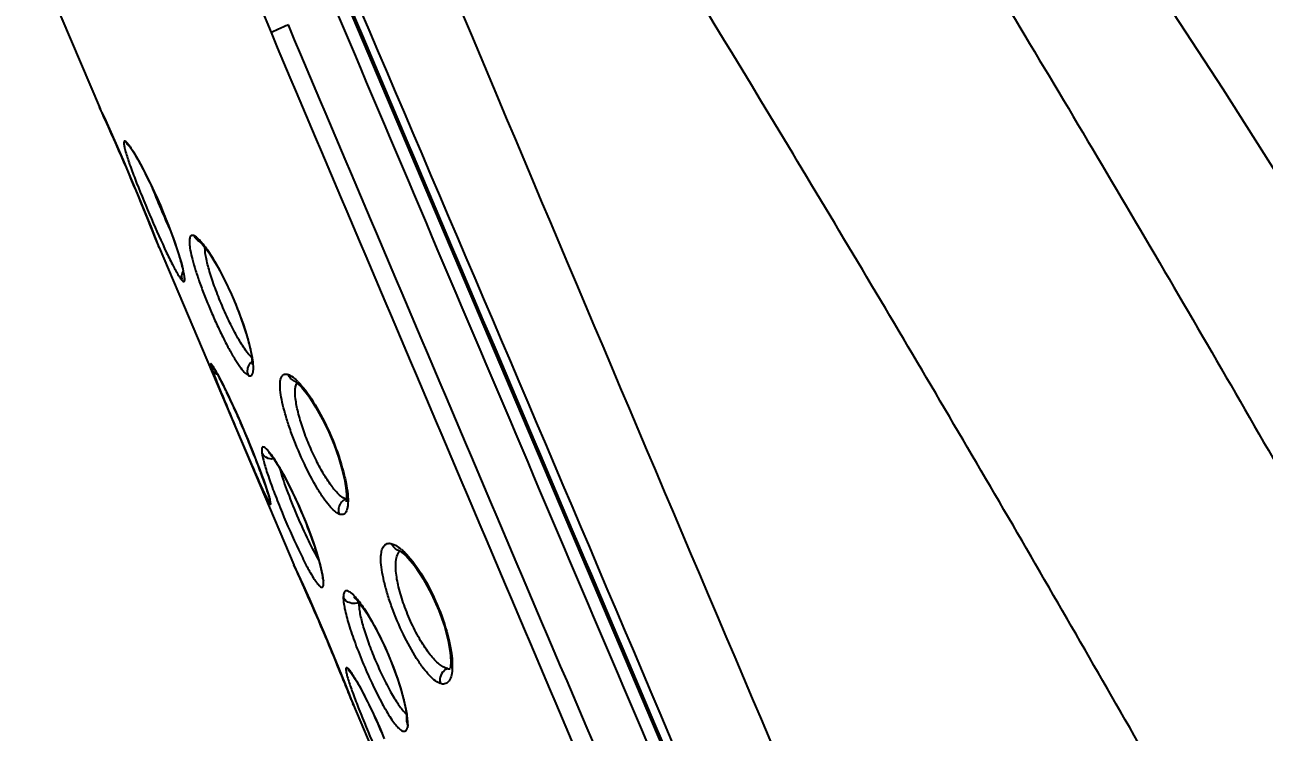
# Model space of a CAD drawing. Header units: millimetres. Extents: x 3631 to 3841, y 294 to 591.
# Drawn here: x 3674.02 to 3698.15, y 505.29 to 519.07 of the extents above; entities that cross this region are included whole.
import ezdxf

# ---------------------------------------------------------------- set-up
doc = ezdxf.new("R2010")
doc.units = ezdxf.units.MM
doc.header["$LTSCALE"] = 0.1
doc.layers.add('DIM', color=3, linetype='Continuous')
doc.styles.get("Standard").update_dxf_attribs({"font": 'arial.ttf'})
doc.dimstyles.new('ISO-25', dxfattribs={"dimtxt": 2.5, "dimasz": 2.5, "dimexe": 1.25, "dimexo": 0.625, "dimtad": 1, "dimlfac": 1.333333, "dimtxsty": 'Standard', "dimcen": 2.5, "dimadec": 0, "dimazin": 0, "dimtfac": 1, "dimtmove": 0, "dimatfit": 3, "dimfxl": 0, "dimarcsym": 0})

# ---------------------------------------------------------------- blocks, each defined once
blk = doc.blocks.new('*D76')
at = {"layer": 'Defpoints', "color": 0}
for p in [(3674.018, 520.889), (3707.156, 490.294), (3701.06, 488.102), (3692.287, 477.853), (3707.156, 369.842)]:
    blk.add_point(p, dxfattribs=at)
at = {"layer": 'DIM', "color": 0, "lineweight": -2}
blk.add_arc((3707.156, 442.825), 45.686, 93.1357, 109.8649, dxfattribs=at)
at = {"layer": 'DIM', "color": 0}
for points in [[(3704.645, 488.859), (3704.668, 488.026), (3707.156, 488.511)], [(3691.784, 485.404), (3691.479, 486.18), (3689.304, 484.879)]]:
    blk.add_solid(points, dxfattribs=at)
at = {"layer": 'DIM', "color": 0, "insert": (3697.668, 489.458), "char_height": 2.5, "attachment_point": 5, "rotation": 11.5003}
blk.add_mtext('23°', dxfattribs=at)

msp = doc.modelspace()

# ---------------------------------------------------------------- linework, layer by layer
at = {"color": 7, "linetype": 'Continuous'}
for p, q in [((3674.0183, 520.889), (3675.4722, 517.4638)), ((3678.6121, 519.4014), (3678.8173, 518.918)), ((3675.4723, 517.4639), (3675.4857, 517.4347)), ((3675.5048, 517.3929), (3675.4723, 517.4639)), ((3676.0511, 516.7064), (3676.0507, 516.7065)), ((3676.0791, 516.0913), (3676.2262, 515.7411)), ((3676.5569, 514.9232), (3676.6297, 514.7374)), ((3676.5913, 514.8356), (3676.5937, 514.8299)), ((3676.6049, 514.8014), (3676.5937, 514.8299)), ((3676.6322, 514.7316), (3676.6207, 514.7609)), ((3676.6297, 514.7374), (3676.633, 514.7295)), ((3676.633, 514.7295), (3676.6322, 514.7316)), ((3676.6329, 514.7293), (3679.2559, 508.5502)), ((3677.4252, 514.8429), (3677.4236, 514.8437)), ((3677.7678, 512.2679), (3677.7947, 512.2178)), ((3679.2707, 512.1303), (3679.2699, 512.1305)), ((3678.7318, 510.0102), (3678.7555, 509.9356)), ((3678.7764, 509.8641), (3678.7866, 509.8354)), ((3678.7869, 509.8218), (3678.7883, 509.8146)), ((3679.2561, 508.5502), (3679.2595, 508.5425)), ((3679.2885, 508.4794), (3679.2561, 508.5502)), ((3679.2595, 508.5425), (3679.3417, 508.363)), ((3679.8125, 508.3291), (3679.8155, 508.3001)), ((3679.8155, 508.3001), (3679.8156, 508.2991)), ((3679.8156, 508.2991), (3679.8165, 508.2774)), ((3679.8156, 508.2991), (3679.8346, 508.2289)), ((3680.3646, 506.4506), (3680.364, 506.4511)), ((3680.3647, 506.4506), (3680.3646, 506.4506)), ((3680.3779, 505.9154), (3680.3393, 506.0135)), ((3680.3755, 505.9211), (3680.3779, 505.9154)), ((3680.3871, 505.8915), (3680.4149, 505.8206)), ((3680.4159, 505.8179), (3680.4049, 505.8464)), ((3680.4149, 505.8206), (3680.4159, 505.8179)), ((3680.4156, 505.8182), (3681.5407, 503.1678)), ((3681.4518, 505.5894), (3681.4526, 505.5342))]:
    msp.add_line(p, q, dxfattribs=at)
for points in [[(3717.7805, 383.7876), (3717.0169, 396.4177), (3716.4136, 408.0085), (3716.0206, 418.5208), (3715.7988, 428.1466), (3715.7055, 437.0164), (3715.7305, 445.2463), (3715.879, 452.9351), (3716.1607, 460.1134), (3716.5556, 466.822), (3716.8609, 473.1337), (3716.4887, 479.2401), (3715.0274, 485.2587), (3712.6505, 491.2726), (3709.5892, 497.4546), (3705.9649, 503.9032), (3701.8774, 510.6636), (3697.3504, 517.8175), (3692.3451, 525.4645), (3686.9695, 533.4926)], [(3680.313, 519.4223), (3682.9549, 513.1912), (3687.9275, 501.4862)], [(3675.5189, 517.3619), (3675.5675, 517.2554), (3675.6672, 517.035), (3675.7921, 516.7548), (3675.9336, 516.4311), (3676.0791, 516.0913)], [(3676.0507, 516.7065), (3676.0691, 516.6844), (3676.0996, 516.6421), (3676.1393, 516.5817), (3676.1863, 516.5046), (3676.239, 516.4128), (3676.296, 516.3083), (3676.3556, 516.1939), (3676.4167, 516.0718), (3676.4782, 515.9443), (3676.5394, 515.8133), (3676.5995, 515.6803), (3676.6578, 515.547), (3676.7139, 515.4147), (3676.7672, 515.2846), (3676.8173, 515.158), (3676.8638, 515.0361), (3676.9066, 514.9197), (3676.9456, 514.8097), (3676.9806, 514.7066), (3677.0116, 514.6111), (3677.0385, 514.5238), (3677.0613, 514.4453), (3677.0797, 514.3763), (3677.0939, 514.3174), (3677.1041, 514.2689), (3677.1103, 514.2323), (3677.113, 514.2092), (3677.1132, 514.2066)], [(3676.2262, 515.7411), (3676.3584, 515.4191), (3676.4707, 515.1405), (3676.5569, 514.9232)], [(3677.4252, 514.8429), (3677.4309, 514.8375), (3677.4782, 514.7905), (3677.5434, 514.7111), (3677.6182, 514.6063), (3677.6981, 514.4816), (3677.78, 514.3413), (3677.8615, 514.1901), (3677.9408, 514.0325), (3678.0166, 513.8715), (3678.0879, 513.7101), (3678.1538, 513.5504), (3678.2137, 513.3942), (3678.267, 513.2439), (3678.3135, 513.1015), (3678.3531, 512.9686), (3678.3857, 512.8469), (3678.4112, 512.7379), (3678.4297, 512.6428), (3678.4414, 512.5632), (3678.4469, 512.5005), (3678.4476, 512.4564), (3678.4473, 512.4498)], [(3677.6928, 512.3947), (3677.693, 512.3945), (3677.6982, 512.3871), (3677.7091, 512.3701), (3677.7247, 512.3443), (3677.7444, 512.3101), (3677.7678, 512.2679)], [(3677.7947, 512.2178), (3677.8249, 512.16), (3677.8582, 512.0948), (3677.8945, 512.0223), (3677.9334, 511.943), (3677.9748, 511.8571), (3678.0185, 511.765), (3678.0641, 511.6671), (3678.1114, 511.5637), (3678.1598, 511.4558), (3678.2092, 511.344), (3678.2592, 511.2289), (3678.3094, 511.1112), (3678.3595, 510.9917), (3678.4092, 510.8712), (3678.4581, 510.7504), (3678.5056, 510.6307), (3678.551, 510.5135), (3678.5939, 510.4001), (3678.6339, 510.2918), (3678.6705, 510.1899), (3678.7033, 510.0956), (3678.7318, 510.0102)], [(3679.2707, 512.1303), (3679.3107, 512.1034), (3679.4142, 512.0017), (3679.5462, 511.8328), (3679.685, 511.6172), (3679.8165, 511.3783), (3679.9353, 511.1312), (3680.0387, 510.885), (3680.1248, 510.6459), (3680.1924, 510.4211), (3680.241, 510.2199), (3680.2707, 510.0504), (3680.2832, 509.9184), (3680.2824, 509.8284), (3680.2754, 509.7811), (3680.2741, 509.7765)], [(3678.7736, 510.7334), (3678.772, 510.7345), (3678.7759, 510.7307), (3678.7952, 510.71), (3678.8237, 510.6747), (3678.8594, 510.6255), (3678.9011, 510.5633), (3678.9477, 510.489), (3678.9986, 510.4031), (3679.0531, 510.3065), (3679.1106, 510.1997), (3679.1706, 510.0832), (3679.2323, 509.958), (3679.2948, 509.8252), (3679.3576, 509.6859), (3679.42, 509.5414), (3679.4812, 509.3931), (3679.5406, 509.2424), (3679.5971, 509.0911), (3679.6495, 508.942), (3679.6966, 508.7977), (3679.7377, 508.6604), (3679.7717, 508.5331), (3679.7972, 508.4202), (3679.8125, 508.3291)], [(3678.7555, 509.9356), (3678.7735, 509.8744), (3678.7764, 509.8642)], [(3678.7764, 509.8641), (3678.7822, 509.8421), (3678.7869, 509.8218)], [(3681.3022, 508.827), (3681.3263, 508.8151), (3681.4427, 508.7223), (3681.6038, 508.5369), (3681.7765, 508.2791), (3681.9396, 507.9779), (3682.08, 507.6614), (3682.1883, 507.3537), (3682.2613, 507.0764), (3682.3015, 506.8446), (3682.3136, 506.6687), (3682.3055, 506.5544), (3682.3019, 506.5356)], [(3679.3417, 508.363), (3679.4373, 508.152), (3679.559, 507.8797), (3679.6983, 507.5623), (3679.8456, 507.2191), (3679.9917, 506.8721), (3680.1271, 506.5433), (3680.2427, 506.2568), (3680.3325, 506.0307), (3680.3755, 505.9211)], [(3680.4317, 507.9134), (3680.431, 507.9138), (3680.4468, 507.9016), (3680.4876, 507.8613), (3680.5443, 507.794), (3680.6124, 507.7015), (3680.6892, 507.5856), (3680.7723, 507.4481), (3680.8596, 507.2908), (3680.9489, 507.1161), (3681.0377, 506.927), (3681.1242, 506.7269), (3681.2063, 506.5196), (3681.2815, 506.3095), (3681.3464, 506.1036), (3681.3983, 505.9087), (3681.4345, 505.7328), (3681.4518, 505.5894)], [(3680.364, 506.4511), (3680.3792, 506.4324), (3680.4056, 506.3955), (3680.4404, 506.3422)], [(3680.4404, 506.3422), (3680.4819, 506.2739), (3680.529, 506.1919), (3680.5806, 506.0979), (3680.6353, 505.9937), (3680.692, 505.8815), (3680.7499, 505.7631), (3680.808, 505.6404), (3680.8658, 505.5148), (3680.9225, 505.3878), (3680.9777, 505.2607)], [(3681.4525, 505.5311), (3681.4522, 505.5276), (3681.4506, 505.5134)]]:
    msp.add_lwpolyline(points, dxfattribs=at)
for centre, radius, start, end in [((3629.5702, 496.2864), 50.5517, 24.47906, 24.67838), ((3632.2063, 497.4987), 47.6502, 23.66204, 24.46574), ((3675.8959, 516.6749), 0.1503, 48.39194, 49.52785), ((3632.3577, 497.5434), 47.4937, 21.34451, 23.68593), ((3692.3609, 522.151), 17.0527, 201.35983, 204.6404), ((3677.2561, 514.8224), 0.1521, 62.68249, 65.89116), ((3668.3819, 511.5668), 8.8363, 21.19103, 21.4728), ((3677.2912, 514.1664), 0.2198, 177.24683, 202.09764), ((3677.1891, 514.1898), 0.1462, 225.74527, 226.91084), ((3679.2079, 512.8665), 1.6244, 197.30248, 198.10511), ((3678.4338, 512.3623), 0.1355, 241.05748, 244.56477), ((3678.6088, 511.4062), 1.0186, 44.82745, 47.55989), ((3664.4571, 505.4066), 14.9786, 25.14764, 25.79464), ((3662.8765, 504.6653), 16.7245, 24.6319, 25.14528), ((3661.0585, 503.8342), 18.7234, 23.91401, 24.62506), ((3660.2737, 503.486), 19.582, 23.41061, 23.91431), ((3659.4046, 503.1095), 20.5291, 22.80811, 23.41128), ((3659.5947, 503.1885), 20.3233, 22.27514, 22.81063), ((3660.5895, 503.5942), 19.249, 21.64886, 22.27999), ((3662.485, 504.3448), 17.2103, 21.06121, 21.6544), ((3664.2655, 505.028), 15.3031, 20.45085, 21.06968), ((3676.9768, 509.3456), 1.8749, 15.14629, 15.87679), ((3677.3524, 509.4422), 1.4872, 14.52282, 15.33177), ((3680.3221, 509.9899), 0.1667, 252.7205, 256.21246), ((3680.7779, 508.1779), 0.8819, 49.32638, 52.27055), ((3633.0496, 487.2256), 50.8897, 24.48818, 24.686), ((3635.5544, 488.3871), 48.1286, 21.85614, 24.58618), ((3636.0101, 488.5904), 47.6298, 23.97137, 24.47025), ((3678.7121, 508.1298), 1.1271, 7.17043, 8.17622), ((3635.2816, 488.2711), 48.4252, 21.93314, 23.96636), ((3680.2055, 506.4152), 0.1565, 46.44229, 47.85478), ((3635.397, 488.3275), 48.2971, 21.48097, 21.92226), ((3688.5782, 509.0854), 8.7918, 201.13499, 201.61806), ((3680.4338, 505.4549), 1.0407, 2.70891, 3.66194)]:
    msp.add_arc(centre, radius, start, end, dxfattribs=at)
for points, knots in [([(3686.3644, 530.4483), (3687.408, 528.7891), (3689.4848, 525.4639), (3692.548, 520.444), (3695.5624, 515.3946), (3698.5133, 510.3079), (3701.4028, 505.1859), (3703.7102, 500.8619), (3705.461, 497.3541), (3706.7078, 494.6912), (3707.9051, 492.006), (3708.6788, 490.2049), (3709.0526, 489.2992)], [0, 0, 0, 0, 0.1250035, 0.2500071, 0.3750109, 0.5000146, 0.625018, 0.7500179, 0.8125154, 0.8750077, 0.9375109, 1, 1, 1, 1]), ([(3705.1897, 487.2619), (3704.7874, 488.2114), (3703.9483, 490.0482), (3702.6257, 492.7059), (3701.2763, 495.2296), (3699.9062, 497.6661), (3698.5388, 500.078), (3696.7122, 503.309), (3694.403, 507.3564), (3691.5853, 512.1973), (3687.7642, 518.5931), (3684.8452, 523.3496), (3682.9004, 526.5119)], [0, 0, 0, 0, 0.0684987, 0.1340865, 0.1971674, 0.2585739, 0.3197659, 0.3813341, 0.5051202, 0.6292944, 0.7533997, 1, 1, 1, 1]), ([(3682.2028, 520.0848), (3684.0134, 515.7702), (3687.6583, 507.1549), (3691.3356, 498.5534), (3693.1595, 494.2483)], [0, 0, 0, 0, 0.5001934, 1, 1, 1, 1]), ([(3680.0864, 519.3263), (3681.3251, 516.3996), (3683.8077, 510.5484), (3687.5381, 501.7746), (3690.6421, 494.461), (3693.121, 488.6087), (3694.3657, 485.6849), (3694.993, 484.2253)], [0, 0, 0, 0, 0.2500067, 0.5000139, 0.7500165, 0.8750216, 1, 1, 1, 1]), ([(3680.345, 519.4354), (3682.9763, 513.2188), (3688.2684, 500.7934), (3693.53, 488.3552), (3696.1792, 482.1416)], [0, 0, 0, 0, 0.4998469, 1, 1, 1, 1]), ([(3691.5208, 493.5428), (3689.6902, 497.8497), (3686.0538, 506.4695), (3682.386, 515.076), (3680.5503, 519.3762)], [0, 0, 0, 0, 0.500221, 1, 1, 1, 1]), ([(3679.1494, 519.0712), (3679.1148, 519.0556), (3679.0042, 519.0056), (3678.8937, 518.9552), (3678.8185, 518.9186)], [0, 0, 0, 0, 0.3118226, 1, 1, 1, 1]), ([(3694.9802, 481.7841), (3694.3081, 483.3588), (3692.9829, 486.4931), (3690.9883, 491.1724), (3689.0148, 495.8286), (3685.0698, 505.1261), (3681.7747, 512.8704), (3679.1494, 519.0712)], [0, 0, 0, 0, 0.1267933, 0.2520182, 0.3767146, 0.5013137, 1, 1, 1, 1]), ([(3694.6241, 481.6922), (3693.9579, 483.2523), (3692.6418, 486.3685), (3690.6537, 491.0284), (3688.6817, 495.68), (3686.0523, 501.8768), (3682.7618, 509.6215), (3680.1312, 515.8187), (3678.8184, 518.9189)], [0, 0, 0, 0, 0.1258326, 0.2509286, 0.3758051, 0.5006033, 0.7502619, 1, 1, 1, 1]), ([(3675.9918, 516.7892), (3675.9872, 516.7931), (3675.979, 516.7991), (3675.9663, 516.8046), (3675.9548, 516.801), (3675.9493, 516.7891), (3675.9472, 516.7727), (3675.9479, 516.7499), (3675.9516, 516.721), (3675.9557, 516.6998), (3675.9581, 516.6881)], [0, 0, 0, 0, 0.1172579, 0.1973776, 0.2575015, 0.3296969, 0.4350391, 0.5805647, 0.7686093, 1, 1, 1, 1]), ([(3675.9581, 516.6881), (3675.9604, 516.6773), (3675.9722, 516.626), (3675.9868, 516.5754), (3675.999, 516.5358)], [0, 0, 0, 0, 0.2109695, 1, 1, 1, 1]), ([(3676.0511, 516.7064), (3676.0443, 516.7122), (3676.0197, 516.7361), (3676.0012, 516.7659), (3675.9918, 516.7892)], [0, 0, 0, 0, 0.2634597, 1, 1, 1, 1]), ([(3676.0752, 516.6873), (3676.0608, 516.708), (3676.0354, 516.7427), (3676.0072, 516.7754), (3675.994, 516.7873)], [0, 0, 0, 0, 0.586188, 1, 1, 1, 1]), ([(3677.0934, 514.3386), (3677.0722, 514.4224), (3677.0169, 514.6089), (3676.8728, 515.0309), (3676.6486, 515.5893), (3676.3987, 516.1242), (3676.2037, 516.4849), (3676.116, 516.6286), (3676.0752, 516.6873)], [0, 0, 0, 0, 0.1010014, 0.2271765, 0.5209422, 0.8035713, 0.9164356, 1, 1, 1, 1]), ([(3675.999, 516.5358), (3676.0242, 516.4534), (3676.0877, 516.2698), (3676.2459, 515.8534), (3676.4759, 515.2984), (3676.7148, 514.7599), (3676.8948, 514.3932), (3676.9745, 514.2462), (3677.0118, 514.1859)], [0, 0, 0, 0, 0.1008742, 0.2273753, 0.5216047, 0.8043759, 0.9169296, 1, 1, 1, 1]), ([(3677.3147, 514.9608), (3677.3053, 514.9649), (3677.2873, 514.9707), (3677.2483, 514.9637), (3677.2279, 514.9209), (3677.2217, 514.8719), (3677.2216, 514.7923), (3677.2401, 514.6665), (3677.2822, 514.4867), (3677.3458, 514.2729), (3677.4277, 514.0327), (3677.5247, 513.7751), (3677.633, 513.5101), (3677.7485, 513.2481), (3677.8665, 512.9992), (3677.9824, 512.7734), (3678.0923, 512.5795), (3678.1923, 512.4242), (3678.2787, 512.3137), (3678.337, 512.2583), (3678.3648, 512.2435)], [0, 0, 0, 0, 0.010057, 0.0181394, 0.0365042, 0.0502281, 0.0676394, 0.1138578, 0.1747436, 0.2485317, 0.3325283, 0.423575, 0.5183922, 0.6131773, 0.7043261, 0.7883856, 0.8620404, 0.9228289, 0.9690836, 1, 1, 1, 1]), ([(3677.4236, 514.8437), (3677.3998, 514.856), (3677.358, 514.8886), (3677.3312, 514.934), (3677.3224, 514.9571)], [0, 0, 0, 0, 0.5204305, 1, 1, 1, 1]), ([(3677.4316, 514.8649), (3677.413, 514.8849), (3677.379, 514.9185), (3677.3405, 514.9475), (3677.3224, 514.9571)], [0, 0, 0, 0, 0.5707221, 1, 1, 1, 1]), ([(3677.4879, 514.7998), (3677.4831, 514.8057), (3677.4649, 514.8279), (3677.4459, 514.8495), (3677.4316, 514.8649)], [0, 0, 0, 0, 0.2656427, 1, 1, 1, 1]), ([(3677.5728, 514.6867), (3677.5656, 514.697), (3677.5382, 514.7354), (3677.5097, 514.773), (3677.4879, 514.7998)], [0, 0, 0, 0, 0.2674692, 1, 1, 1, 1]), ([(3678.4394, 512.5847), (3678.3915, 512.6286), (3678.2947, 512.754), (3678.1541, 512.9836), (3678.0043, 513.2755), (3677.8558, 513.6025), (3677.723, 513.9362), (3677.6173, 514.2477), (3677.548, 514.5091), (3677.5246, 514.667), (3677.5262, 514.7322)], [0, 0, 0, 0, 0.0826316, 0.1994643, 0.342564, 0.499224, 0.6559911, 0.7989838, 0.9170045, 1, 1, 1, 1]), ([(3678.4576, 512.5322), (3678.4475, 512.606), (3678.4149, 512.7684), (3678.3156, 513.134), (3678.1371, 513.628), (3677.8782, 514.1871), (3677.6776, 514.5373), (3677.5728, 514.6867)], [0, 0, 0, 0, 0.0953527, 0.2116817, 0.4849079, 0.7664561, 1, 1, 1, 1]), ([(3677.0875, 514.0837), (3677.0932, 514.0783), (3677.1022, 514.0693), (3677.1229, 514.0669), (3677.1319, 514.0869), (3677.1333, 514.1133), (3677.131, 514.1531), (3677.1194, 514.2297), (3677.1049, 514.2928), (3677.0934, 514.3386)], [0, 0, 0, 0, 0.0754254, 0.1200973, 0.1707159, 0.2560936, 0.3817542, 0.5480147, 1, 1, 1, 1]), ([(3677.0118, 514.1859), (3677.0248, 514.165), (3677.0475, 514.1303), (3677.0732, 514.0974), (3677.0854, 514.0858)], [0, 0, 0, 0, 0.592273, 1, 1, 1, 1]), ([(3678.3722, 512.2397), (3678.3813, 512.2353), (3678.3992, 512.2286), (3678.4393, 512.236), (3678.4599, 512.2813), (3678.468, 512.3327), (3678.4712, 512.4161), (3678.4643, 512.4836), (3678.4576, 512.5322)], [0, 0, 0, 0, 0.0842436, 0.1526163, 0.316193, 0.4393547, 0.5940909, 1, 1, 1, 1]), ([(3677.7801, 512.2479), (3677.768, 512.2705), (3677.7456, 512.3118), (3677.714, 512.367), (3677.6881, 512.4097), (3677.6697, 512.437), (3677.6578, 512.4523), (3677.6513, 512.4589), (3677.6466, 512.463), (3677.6413, 512.4631), (3677.6397, 512.4576), (3677.6401, 512.446), (3677.6424, 512.4352), (3677.6443, 512.4272)], [0, 0, 0, 0, 0.2618694, 0.4783322, 0.6483655, 0.7709801, 0.8142865, 0.8456418, 0.8655908, 0.8771386, 0.891145, 0.9153779, 1, 1, 1, 1]), ([(3677.6443, 512.4272), (3677.6452, 512.4238), (3677.6491, 512.4092), (3677.6535, 512.3946), (3677.657, 512.3834)], [0, 0, 0, 0, 0.2256078, 1, 1, 1, 1]), ([(3677.6639, 512.3617), (3677.6846, 512.2995), (3677.7414, 512.1501), (3677.893, 511.7727), (3678.1273, 511.216), (3678.4069, 510.5612), (3678.5921, 510.1345), (3678.6782, 509.9513)], [0, 0, 0, 0, 0.0751675, 0.1832484, 0.4665752, 0.7679138, 1, 1, 1, 1]), ([(3677.7694, 512.2578), (3677.7452, 512.2685), (3677.7024, 512.2973), (3677.6735, 512.34), (3677.6639, 512.3617)], [0, 0, 0, 0, 0.5264699, 1, 1, 1, 1]), ([(3678.3731, 512.4246), (3678.359, 512.3955), (3678.3436, 512.3335), (3678.3542, 512.2709), (3678.3648, 512.2435)], [0, 0, 0, 0, 0.523958, 1, 1, 1, 1]), ([(3678.4444, 512.5102), (3678.4371, 512.5048), (3678.4083, 512.481), (3678.3855, 512.45), (3678.3731, 512.4246)], [0, 0, 0, 0, 0.2425854, 1, 1, 1, 1]), ([(3677.9433, 511.9245), (3677.9284, 511.9553), (3677.8754, 512.0638), (3677.8209, 512.1716), (3677.7801, 512.2479)], [0, 0, 0, 0, 0.2833722, 1, 1, 1, 1]), ([(3680.1418, 509.5364), (3680.1091, 509.5503), (3680.0384, 509.5997), (3679.9368, 509.7074), (3679.8243, 509.8582), (3679.6548, 510.1265), (3679.4501, 510.5242), (3679.2683, 510.9509), (3679.1451, 511.3001), (3679.0719, 511.5419), (3679.0195, 511.7585), (3678.9905, 511.9421), (3678.9852, 512.0723), (3678.9966, 512.155), (3679.013, 512.211), (3679.0542, 512.2665), (3679.1069, 512.2678), (3679.1297, 512.263)], [0, 0, 0, 0, 0.0342133, 0.0814885, 0.1421931, 0.2148688, 0.3865504, 0.5718002, 0.6606358, 0.7425937, 0.8147573, 0.8747665, 0.9212706, 0.9395113, 0.9546375, 0.9776354, 1, 1, 1, 1]), ([(3679.2699, 512.1305), (3679.2408, 512.1414), (3679.189, 512.176), (3679.1572, 512.2288), (3679.1473, 512.2557)], [0, 0, 0, 0, 0.5194963, 1, 1, 1, 1]), ([(3679.1511, 512.2565), (3679.1624, 512.2519), (3679.2153, 512.2263), (3679.2619, 512.1893), (3679.2962, 512.1579)], [0, 0, 0, 0, 0.2074234, 1, 1, 1, 1]), ([(3679.2855, 511.9827), (3679.2868, 511.9942), (3679.2924, 512.0338), (3679.304, 512.0733), (3679.3185, 512.0978)], [0, 0, 0, 0, 0.2896234, 1, 1, 1, 1]), ([(3679.3313, 512.1243), (3679.3401, 512.1154), (3679.3778, 512.0763), (3679.4132, 512.035), (3679.4394, 512.0025)], [0, 0, 0, 0, 0.231162, 1, 1, 1, 1]), ([(3680.1479, 509.9091), (3680.0946, 509.9563), (3679.9874, 510.0814), (3679.8377, 510.3084), (3679.6879, 510.5874), (3679.547, 510.8959), (3679.4279, 511.21), (3679.3395, 511.5058), (3679.2873, 511.7605), (3679.2783, 511.9167), (3679.2855, 511.9827)], [0, 0, 0, 0, 0.0933638, 0.2145608, 0.3564368, 0.5083863, 0.659133, 0.7968481, 0.9129366, 1, 1, 1, 1]), ([(3679.4394, 512.0025), (3679.5528, 511.8619), (3679.7657, 511.5238), (3680.0282, 510.9741), (3680.1973, 510.4819), (3680.2814, 510.1136), (3680.3042, 509.9482), (3680.309, 509.8727)], [0, 0, 0, 0, 0.2330953, 0.5127079, 0.7851661, 0.9023253, 1, 1, 1, 1]), ([(3678.8452, 510.6577), (3678.8303, 510.6792), (3678.8022, 510.7182), (3678.7613, 510.7691), (3678.7256, 510.8074), (3678.6954, 510.8325), (3678.6704, 510.8469), (3678.6459, 510.8444), (3678.6334, 510.8215), (3678.6317, 510.8044), (3678.6312, 510.7939)], [0, 0, 0, 0, 0.2358109, 0.4321816, 0.5888933, 0.7063302, 0.7871085, 0.8430602, 0.9055825, 1, 1, 1, 1]), ([(3678.6312, 510.7939), (3678.6311, 510.7893), (3678.6312, 510.7686), (3678.6329, 510.7479), (3678.6347, 510.7319)], [0, 0, 0, 0, 0.2221495, 1, 1, 1, 1]), ([(3678.6347, 510.7319), (3678.6427, 510.6668), (3678.6818, 510.5108), (3678.7654, 510.2464), (3678.8839, 509.9241), (3679.0741, 509.4471), (3679.2794, 508.9797), (3679.4864, 508.5596), (3679.5845, 508.381), (3679.6318, 508.3048)], [0, 0, 0, 0, 0.0748028, 0.1825253, 0.3162942, 0.466037, 0.7680248, 0.8977722, 1, 1, 1, 1]), ([(3678.7231, 510.639), (3678.7129, 510.6447), (3678.6768, 510.6684), (3678.6482, 510.7035), (3678.6347, 510.7319)], [0, 0, 0, 0, 0.269569, 1, 1, 1, 1]), ([(3679.8025, 508.4253), (3679.7849, 508.505), (3679.7384, 508.6805), (3679.6123, 509.0726), (3679.4092, 509.5924), (3679.174, 510.0948), (3678.9808, 510.4463), (3678.8892, 510.5941), (3678.8452, 510.6577)], [0, 0, 0, 0, 0.100471, 0.2231629, 0.5066058, 0.7863378, 0.9047964, 1, 1, 1, 1]), ([(3678.7297, 510.0207), (3678.7211, 510.0466), (3678.681, 510.1654), (3678.6383, 510.2832), (3678.6041, 510.375)], [0, 0, 0, 0, 0.2182811, 1, 1, 1, 1]), ([(3678.9795, 510.4354), (3679.0166, 510.2941), (3679.123, 509.9838), (3679.3112, 509.5114), (3679.5207, 509.048), (3679.6697, 508.7559), (3679.7457, 508.631)], [0, 0, 0, 0, 0.2231639, 0.5000797, 0.7766717, 1, 1, 1, 1]), ([(3678.6782, 509.9513), (3678.6858, 509.9353), (3678.711, 509.8822), (3678.737, 509.8294), (3678.7568, 509.7933)], [0, 0, 0, 0, 0.3010361, 1, 1, 1, 1]), ([(3678.7802, 509.8585), (3678.7769, 509.8701), (3678.761, 509.9244), (3678.7437, 509.9784), (3678.7297, 510.0207)], [0, 0, 0, 0, 0.2131183, 1, 1, 1, 1]), ([(3680.2725, 509.8308), (3680.2626, 509.8338), (3680.2169, 509.8527), (3680.1771, 509.8833), (3680.1479, 509.9091)], [0, 0, 0, 0, 0.2094934, 1, 1, 1, 1]), ([(3680.309, 509.8727), (3680.3124, 509.8193), (3680.3135, 509.7443), (3680.2998, 509.6527), (3680.2816, 509.5908), (3680.2486, 509.5405), (3680.1992, 509.5245), (3680.1747, 509.5269), (3680.1625, 509.5297)], [0, 0, 0, 0, 0.3755623, 0.5239993, 0.6472921, 0.8314809, 0.9119184, 1, 1, 1, 1]), ([(3678.7568, 509.7933), (3678.7613, 509.785), (3678.7697, 509.7703), (3678.7812, 509.7511), (3678.791, 509.7388), (3678.797, 509.7305), (3678.8054, 509.7296), (3678.8064, 509.7396), (3678.8057, 509.7511), (3678.804, 509.762), (3678.8028, 509.7682)], [0, 0, 0, 0, 0.2403129, 0.4270266, 0.5598775, 0.6400195, 0.6787896, 0.7343437, 0.8399147, 1, 1, 1, 1]), ([(3678.8028, 509.7682), (3678.8022, 509.7715), (3678.7991, 509.7873), (3678.7952, 509.8029), (3678.792, 509.8152)], [0, 0, 0, 0, 0.2096932, 1, 1, 1, 1]), ([(3680.1474, 509.7148), (3680.1335, 509.6859), (3680.1183, 509.6244), (3680.1282, 509.5622), (3680.1384, 509.5348)], [0, 0, 0, 0, 0.5239429, 1, 1, 1, 1]), ([(3680.2725, 509.8308), (3680.2467, 509.8211), (3680.196, 509.7901), (3680.1606, 509.7422), (3680.1474, 509.7148)], [0, 0, 0, 0, 0.4754991, 1, 1, 1, 1]), ([(3682.1161, 506.2344), (3682.0798, 506.2469), (3682.0014, 506.2923), (3681.8888, 506.397), (3681.7673, 506.5446), (3681.5879, 506.8082), (3681.3764, 507.203), (3681.195, 507.6296), (3681.0777, 507.9799), (3681.0109, 508.2231), (3680.9669, 508.4415), (3680.9472, 508.6281), (3680.9533, 508.7777), (3680.9822, 508.8899), (3681.0469, 508.9634), (3681.1059, 508.9702), (3681.1329, 508.9675)], [0, 0, 0, 0, 0.0363346, 0.0844258, 0.1450499, 0.2170076, 0.3861005, 0.5681608, 0.6553699, 0.7358089, 0.8067865, 0.8662023, 0.9130335, 0.947996, 0.9743169, 1, 1, 1, 1]), ([(3681.2998, 508.8277), (3681.2677, 508.8372), (3681.2098, 508.8723), (3681.1752, 508.9295), (3681.1649, 508.9589)], [0, 0, 0, 0, 0.5178943, 1, 1, 1, 1]), ([(3681.1673, 508.96), (3681.1792, 508.9561), (3681.2329, 508.9349), (3681.2819, 508.903), (3681.3176, 508.8754)], [0, 0, 0, 0, 0.2164233, 1, 1, 1, 1]), ([(3681.2506, 508.6617), (3681.2537, 508.6786), (3681.2669, 508.7348), (3681.2942, 508.7903), (3681.3244, 508.8179)], [0, 0, 0, 0, 0.2952101, 1, 1, 1, 1]), ([(3681.3527, 508.8468), (3681.3636, 508.8375), (3681.4099, 508.7959), (3681.453, 508.7508), (3681.4847, 508.715)], [0, 0, 0, 0, 0.2298766, 1, 1, 1, 1]), ([(3681.4847, 508.715), (3681.6041, 508.5802), (3681.8259, 508.25), (3682.0913, 507.7059), (3682.2531, 507.2147), (3682.3257, 506.845), (3682.3412, 506.6783), (3682.3421, 506.602)], [0, 0, 0, 0, 0.2334651, 0.5119587, 0.7835726, 0.9010267, 1, 1, 1, 1]), ([(3679.8277, 508.2901), (3679.8263, 508.3003), (3679.8192, 508.3456), (3679.8102, 508.3906), (3679.8025, 508.4253)], [0, 0, 0, 0, 0.2251195, 1, 1, 1, 1]), ([(3682.2458, 506.5266), (3682.1876, 506.5405), (3682.0613, 506.6239), (3681.89, 506.8129), (3681.7117, 507.0825), (3681.5432, 507.408), (3681.3987, 507.7583), (3681.295, 508.1001), (3681.2387, 508.3996), (3681.2363, 508.5846), (3681.2506, 508.6617)], [0, 0, 0, 0, 0.0732513, 0.1782589, 0.3130034, 0.4672762, 0.6269843, 0.7766015, 0.9038615, 1, 1, 1, 1]), ([(3679.6318, 508.3048), (3679.6455, 508.2826), (3679.6713, 508.2425), (3679.7092, 508.1898), (3679.7423, 508.1502), (3679.7706, 508.1246), (3679.7949, 508.1099), (3679.819, 508.1135), (3679.8315, 508.1367), (3679.8341, 508.1543), (3679.8352, 508.165)], [0, 0, 0, 0, 0.2366518, 0.4330731, 0.5883873, 0.7030755, 0.7810532, 0.8365414, 0.9018494, 1, 1, 1, 1]), ([(3679.8346, 508.2289), (3679.8344, 508.2322), (3679.8332, 508.2461), (3679.8317, 508.2599), (3679.8304, 508.2705)], [0, 0, 0, 0, 0.2357067, 1, 1, 1, 1]), ([(3679.8352, 508.165), (3679.8354, 508.1699), (3679.8361, 508.1911), (3679.8355, 508.2125), (3679.8346, 508.2289)], [0, 0, 0, 0, 0.2265724, 1, 1, 1, 1]), ([(3680.2252, 507.9761), (3680.2242, 507.972), (3680.2202, 507.9526), (3680.2195, 507.9326), (3680.2197, 507.917)], [0, 0, 0, 0, 0.2121926, 1, 1, 1, 1]), ([(3680.4983, 507.8718), (3680.4812, 507.8926), (3680.4486, 507.9302), (3680.4002, 507.9783), (3680.3568, 508.0134), (3680.3186, 508.0355), (3680.2845, 508.0451), (3680.2413, 508.033), (3680.2295, 507.9978), (3680.2252, 507.9761)], [0, 0, 0, 0, 0.2161973, 0.3981994, 0.5465544, 0.6626614, 0.7506594, 0.8226924, 1, 1, 1, 1]), ([(3680.2197, 507.917), (3680.219, 507.8849), (3680.2248, 507.8114), (3680.2558, 507.6338), (3680.3303, 507.3629), (3680.4557, 506.9986), (3680.6125, 506.6033), (3680.7869, 506.213), (3680.9631, 505.8632), (3681.1076, 505.6135), (3681.2162, 505.4596), (3681.2663, 505.3999), (3681.2906, 505.3753)], [0, 0, 0, 0, 0.0346169, 0.0791113, 0.1942186, 0.3367619, 0.494184, 0.6523733, 0.797185, 0.9161644, 0.9628495, 1, 1, 1, 1]), ([(3680.3538, 507.8061), (3680.3239, 507.8152), (3680.27, 507.8442), (3680.2322, 507.892), (3680.2197, 507.917)], [0, 0, 0, 0, 0.5281611, 1, 1, 1, 1]), ([(3680.5246, 507.8173), (3680.5123, 507.8117), (3680.4579, 507.7921), (3680.3961, 507.7932), (3680.3538, 507.8061)], [0, 0, 0, 0, 0.2333385, 1, 1, 1, 1]), ([(3681.4597, 505.6384), (3681.448, 505.7199), (3681.4114, 505.8988), (3681.2989, 506.2971), (3681.1009, 506.8216), (3680.8574, 507.323), (3680.6493, 507.6685), (3680.5479, 507.8114), (3680.4983, 507.8718)], [0, 0, 0, 0, 0.1007151, 0.2232758, 0.5064198, 0.7858888, 0.9043523, 1, 1, 1, 1]), ([(3680.5245, 507.8174), (3680.5225, 507.7898), (3680.5245, 507.7274), (3680.5443, 507.5793), (3680.5988, 507.3562), (3680.696, 507.0577), (3680.8216, 506.7334), (3680.9643, 506.4105), (3681.1128, 506.1164), (3681.2554, 505.8755), (3681.3545, 505.7394), (3681.4041, 505.6875)], [0, 0, 0, 0, 0.0356079, 0.0799885, 0.1922406, 0.3304267, 0.4839146, 0.6396071, 0.7846572, 0.9075965, 1, 1, 1, 1]), ([(3680.3101, 506.529), (3680.3056, 506.5332), (3680.2979, 506.5396), (3680.286, 506.5462), (3680.2747, 506.5436), (3680.2699, 506.532), (3680.2686, 506.5163), (3680.2701, 506.494), (3680.2744, 506.4657), (3680.2788, 506.4447), (3680.2815, 506.4332)], [0, 0, 0, 0, 0.1212872, 0.201922, 0.2581893, 0.3261799, 0.4299094, 0.575986, 0.765971, 1, 1, 1, 1]), ([(3680.3646, 506.4506), (3680.3584, 506.4563), (3680.336, 506.4792), (3680.319, 506.5072), (3680.3101, 506.529)], [0, 0, 0, 0, 0.2628221, 1, 1, 1, 1]), ([(3680.3906, 506.4276), (3680.3767, 506.4481), (3680.3525, 506.4823), (3680.3255, 506.5147), (3680.3129, 506.5264)], [0, 0, 0, 0, 0.5908499, 1, 1, 1, 1]), ([(3682.3421, 506.602), (3682.3427, 506.5457), (3682.3377, 506.4467), (3682.3057, 506.3204), (3682.241, 506.2348), (3682.1774, 506.2237), (3682.1496, 506.2269)], [0, 0, 0, 0, 0.3577079, 0.6257456, 0.821958, 1, 1, 1, 1]), ([(3682.2458, 506.5266), (3682.2395, 506.5241), (3682.2133, 506.5125), (3682.1895, 506.4956), (3682.1737, 506.4806)], [0, 0, 0, 0, 0.2367841, 1, 1, 1, 1]), ([(3682.246, 506.5265), (3682.2506, 506.5255), (3682.2683, 506.5219), (3682.2865, 506.5207), (3682.2998, 506.5216)], [0, 0, 0, 0, 0.2628415, 1, 1, 1, 1]), ([(3680.2815, 506.4332), (3680.284, 506.4224), (3680.2967, 506.371), (3680.312, 506.3203), (3680.3247, 506.2805)], [0, 0, 0, 0, 0.2104819, 1, 1, 1, 1]), ([(3680.3247, 506.2805), (3680.3508, 506.1986), (3680.4157, 506.0158), (3680.5756, 505.6008), (3680.806, 505.0469), (3681.0433, 504.5087), (3681.2205, 504.1413), (3681.2987, 503.9937), (3681.335, 503.9328)], [0, 0, 0, 0, 0.100864, 0.2273529, 0.5215561, 0.8043212, 0.9168962, 1, 1, 1, 1]), ([(3681.0209, 505.162), (3680.9139, 505.4181), (3680.7532, 505.7739), (3680.5347, 506.192), (3680.4363, 506.3597), (3680.3906, 506.4276)], [0, 0, 0, 0, 0.5882866, 0.8266126, 1, 1, 1, 1]), ([(3682.1737, 506.4806), (3682.1406, 506.4491), (3682.0941, 506.3669), (3682.0993, 506.2734), (3682.1134, 506.2331)], [0, 0, 0, 0, 0.5164689, 1, 1, 1, 1]), ([(3681.4041, 505.6875), (3681.4077, 505.6837), (3681.4214, 505.6698), (3681.4357, 505.6566), (3681.4468, 505.6475)], [0, 0, 0, 0, 0.2690153, 1, 1, 1, 1]), ([(3681.4525, 505.5311), (3681.452, 505.5222), (3681.4524, 505.4884), (3681.4622, 505.4549), (3681.4735, 505.4327)], [0, 0, 0, 0, 0.2633646, 1, 1, 1, 1]), ([(3681.4723, 505.5214), (3681.4717, 505.5304), (3681.4687, 505.5696), (3681.464, 505.6086), (3681.4597, 505.6384)], [0, 0, 0, 0, 0.2316787, 1, 1, 1, 1]), ([(3681.2906, 505.3753), (3681.3095, 505.3562), (3681.3372, 505.3311), (3681.3773, 505.3103), (3681.402, 505.3048), (3681.4245, 505.3086), (3681.443, 505.3223), (3681.4568, 505.3443), (3681.4627, 505.3619), (3681.4653, 505.3718)], [0, 0, 0, 0, 0.3477507, 0.4758249, 0.5797417, 0.6697855, 0.7610111, 0.8679361, 1, 1, 1, 1]), ([(3681.476, 505.436), (3681.4756, 505.4304), (3681.4741, 505.4099), (3681.4712, 505.3895), (3681.4677, 505.3751)], [0, 0, 0, 0, 0.2765174, 1, 1, 1, 1]), ([(3681.4735, 505.4327), (3681.4737, 505.4382), (3681.4746, 505.462), (3681.4741, 505.4858), (3681.4733, 505.5041)], [0, 0, 0, 0, 0.2306975, 1, 1, 1, 1])]:
    msp.add_open_spline(points, degree=3, knots=knots, dxfattribs=at)
for points in [[(3677.1006, 514.2776), (3677.0834, 514.2473), (3677.0733, 514.2119), (3677.0716, 514.177)], [(3679.1297, 512.263), (3679.1369, 512.2613), (3679.1441, 512.2591), (3679.1511, 512.2565)], [(3678.8674, 510.612), (3678.8189, 510.6057), (3678.7658, 510.6152), (3678.7231, 510.639)], [(3680.1625, 509.5297), (3680.1555, 509.5315), (3680.1486, 509.5338), (3680.1418, 509.5364)], [(3681.1303, 508.9663), (3681.142, 508.9648), (3681.1535, 508.9623), (3681.1648, 508.9589)], [(3682.1496, 506.2269), (3682.1382, 506.2283), (3682.127, 506.231), (3682.1161, 506.2344)]]:
    msp.add_open_spline(points, degree=3, dxfattribs=at)

# ---------------------------------------------------------------- dimensions: what is measured, and where the dimension line sits
at = {"layer": 'DIM'}
dim = msp.add_angular_dim_2l(base=(3701.0605, 488.1023), line1=((3707.1555, 369.8425), (3707.1555, 490.2939)), line2=((3692.2867, 477.8526), (3674.0183, 520.889)), dimstyle='ISO-25', dxfattribs=at)
dim.commit()
dim.dimension.update_dxf_attribs({"geometry": '*D76', "text_midpoint": (3697.6677, 489.4576)})

doc.saveas('drawing.dxf')
